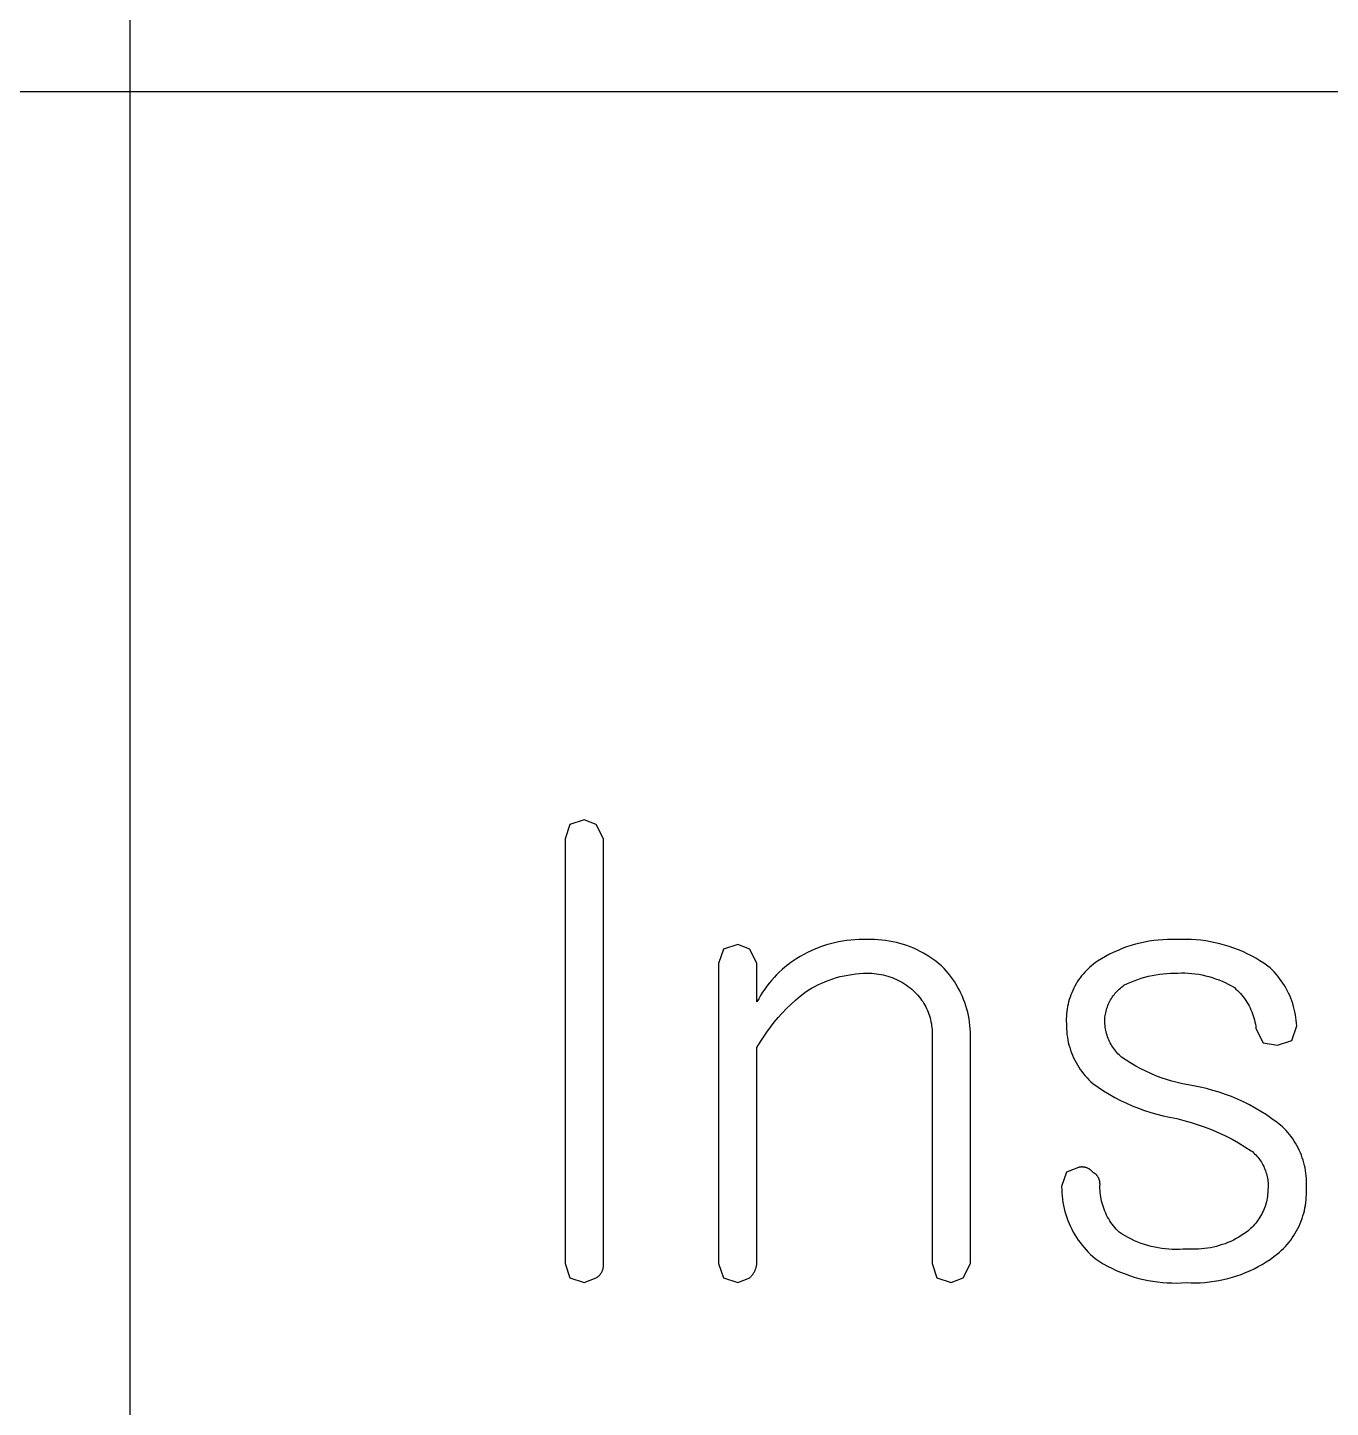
# Model space of a CAD drawing. Header units: millimetres. Extents: x 3033 to 5773, y 123 to 1487.
# Drawn here: x 4265.88 to 4293.87, y 282.06 to 311.72 of the extents above; entities that cross this region are included whole.
import ezdxf

# ---------------------------------------------------------------- set-up
doc = ezdxf.new("R2010")
doc.units = ezdxf.units.MM
doc.header["$MEASUREMENT"] = 0
doc.layers.add('TEX', color=70, linetype='Continuous')

msp = doc.modelspace()

# ---------------------------------------------------------------- linework, layer by layer
at = {"layer": 'TEX'}
for p, q in [((4268.085, 235.348), (4268.085, 385.348)), ((3984.363, 310.348), (4363.085, 310.348)), ((4277.528, 294.591), (4277.425, 294.282)), ((4277.837, 294.694), (4277.528, 294.591)), ((4278.095, 294.591), (4277.837, 294.694)), ((4278.25, 294.282), (4278.095, 294.591)), ((4277.425, 294.282), (4277.425, 285.158)), ((4278.25, 285.158), (4278.25, 294.282)), ((4280.827, 291.911), (4280.724, 291.601)), ((4281.136, 292.014), (4280.827, 291.911)), ((4281.394, 291.911), (4281.136, 292.014)), ((4281.549, 291.601), (4281.394, 291.911)), ((4282.632, 291.841), (4282.554, 291.8)), ((4282.712, 291.879), (4282.632, 291.841)), ((4282.793, 291.915), (4282.712, 291.879)), ((4282.876, 291.948), (4282.793, 291.915)), ((4282.959, 291.978), (4282.876, 291.948)), ((4283.044, 292.006), (4282.959, 291.978)), ((4283.129, 292.03), (4283.044, 292.006)), ((4283.215, 292.052), (4283.129, 292.03)), ((4283.302, 292.07), (4283.215, 292.052)), ((4283.389, 292.086), (4283.302, 292.07)), ((4283.477, 292.099), (4283.389, 292.086)), ((4283.565, 292.108), (4283.477, 292.099)), ((4283.654, 292.115), (4283.565, 292.108)), ((4283.742, 292.119), (4283.654, 292.115)), ((4283.831, 292.119), (4283.742, 292.119)), ((4283.92, 292.117), (4283.831, 292.119)), ((4283.998, 292.119), (4283.92, 292.117)), ((4284.077, 292.118), (4283.998, 292.119)), ((4284.156, 292.114), (4284.077, 292.118)), ((4284.234, 292.108), (4284.156, 292.114)), ((4284.312, 292.099), (4284.234, 292.108)), ((4284.39, 292.087), (4284.312, 292.099)), ((4284.467, 292.073), (4284.39, 292.087)), ((4284.544, 292.056), (4284.467, 292.073)), ((4284.62, 292.036), (4284.544, 292.056)), ((4284.696, 292.014), (4284.62, 292.036)), ((4284.77, 291.989), (4284.696, 292.014)), ((4284.844, 291.961), (4284.77, 291.989)), ((4284.917, 291.931), (4284.844, 291.961)), ((4284.988, 291.898), (4284.917, 291.931)), ((4285.059, 291.863), (4284.988, 291.898)), ((4285.128, 291.825), (4285.059, 291.863)), ((4289.216, 291.846), (4289.126, 291.803)), ((4289.307, 291.887), (4289.216, 291.846)), ((4289.399, 291.925), (4289.307, 291.887)), ((4289.492, 291.959), (4289.399, 291.925)), ((4289.587, 291.99), (4289.492, 291.959)), ((4289.682, 292.018), (4289.587, 291.99)), ((4289.779, 292.043), (4289.682, 292.018)), ((4289.876, 292.064), (4289.779, 292.043)), ((4289.974, 292.082), (4289.876, 292.064)), ((4290.073, 292.096), (4289.974, 292.082)), ((4290.171, 292.107), (4290.073, 292.096)), ((4290.271, 292.115), (4290.171, 292.107)), ((4290.37, 292.119), (4290.271, 292.115)), ((4290.47, 292.12), (4290.37, 292.119)), ((4290.569, 292.117), (4290.47, 292.12)), ((4290.673, 292.121), (4290.569, 292.117)), ((4290.777, 292.122), (4290.673, 292.121)), ((4290.881, 292.119), (4290.777, 292.122)), ((4290.985, 292.113), (4290.881, 292.119)), ((4291.088, 292.103), (4290.985, 292.113)), ((4291.191, 292.09), (4291.088, 292.103)), ((4291.294, 292.073), (4291.191, 292.09)), ((4291.396, 292.052), (4291.294, 292.073)), ((4291.497, 292.029), (4291.396, 292.052)), ((4291.597, 292.001), (4291.497, 292.029)), ((4291.697, 291.971), (4291.597, 292.001)), ((4291.795, 291.937), (4291.697, 291.971)), ((4291.892, 291.9), (4291.795, 291.937)), ((4291.988, 291.859), (4291.892, 291.9)), ((4292.082, 291.815), (4291.988, 291.859)), ((4280.724, 291.601), (4280.724, 285.158)), ((4281.549, 290.777), (4281.549, 291.601)), ((4282.211, 291.575), (4282.148, 291.524)), ((4282.275, 291.623), (4282.211, 291.575)), ((4282.341, 291.67), (4282.275, 291.623)), ((4282.408, 291.714), (4282.341, 291.67)), ((4282.476, 291.756), (4282.408, 291.714)), ((4282.554, 291.8), (4282.476, 291.756)), ((4285.196, 291.785), (4285.128, 291.825)), ((4285.262, 291.743), (4285.196, 291.785)), ((4285.327, 291.698), (4285.262, 291.743)), ((4285.39, 291.652), (4285.327, 291.698)), ((4285.451, 291.603), (4285.39, 291.652)), ((4285.511, 291.551), (4285.451, 291.603)), ((4285.569, 291.498), (4285.511, 291.551)), ((4288.742, 291.559), (4288.703, 291.525)), ((4288.783, 291.592), (4288.742, 291.559)), ((4288.825, 291.623), (4288.783, 291.592)), ((4288.868, 291.653), (4288.825, 291.623)), ((4288.953, 291.706), (4288.868, 291.653)), ((4289.039, 291.756), (4288.953, 291.706)), ((4289.126, 291.803), (4289.039, 291.756)), ((4292.175, 291.768), (4292.082, 291.815)), ((4292.266, 291.718), (4292.175, 291.768)), ((4292.355, 291.665), (4292.266, 291.718)), ((4292.442, 291.609), (4292.355, 291.665)), ((4292.528, 291.55), (4292.442, 291.609)), ((4292.573, 291.509), (4292.528, 291.55)), ((4281.863, 291.242), (4281.811, 291.18)), ((4281.916, 291.302), (4281.863, 291.242)), ((4281.971, 291.361), (4281.916, 291.302)), ((4282.029, 291.417), (4281.971, 291.361)), ((4282.088, 291.472), (4282.029, 291.417)), ((4282.148, 291.524), (4282.088, 291.472)), ((4283.022, 291.218), (4283.1, 291.248)), ((4283.1, 291.248), (4283.179, 291.276)), ((4283.179, 291.276), (4283.259, 291.3)), ((4283.259, 291.3), (4283.34, 291.322)), ((4283.34, 291.322), (4283.421, 291.341)), ((4283.421, 291.341), (4283.504, 291.357)), ((4283.504, 291.357), (4283.586, 291.371)), ((4283.586, 291.371), (4283.669, 291.381)), ((4283.669, 291.381), (4283.752, 291.389)), ((4283.752, 291.389), (4283.836, 291.393)), ((4283.836, 291.393), (4283.92, 291.395)), ((4283.92, 291.395), (4283.969, 291.395)), ((4283.969, 291.395), (4284.019, 291.393)), ((4284.019, 291.393), (4284.068, 291.39)), ((4284.068, 291.39), (4284.117, 291.385)), ((4284.117, 291.385), (4284.167, 291.378)), ((4284.167, 291.378), (4284.215, 291.369)), ((4284.215, 291.369), (4284.264, 291.359)), ((4284.264, 291.359), (4284.312, 291.347)), ((4284.312, 291.347), (4284.36, 291.333)), ((4284.36, 291.333), (4284.407, 291.318)), ((4284.407, 291.318), (4284.453, 291.301)), ((4284.453, 291.301), (4284.499, 291.283)), ((4284.499, 291.283), (4284.545, 291.263)), ((4284.545, 291.263), (4284.589, 291.242)), ((4284.589, 291.242), (4284.633, 291.218)), ((4285.617, 291.445), (4285.569, 291.498)), ((4285.664, 291.389), (4285.617, 291.445)), ((4285.708, 291.333), (4285.664, 291.389)), ((4285.751, 291.274), (4285.708, 291.333)), ((4285.791, 291.215), (4285.751, 291.274)), ((4288.461, 291.252), (4288.432, 291.208)), ((4288.492, 291.294), (4288.461, 291.252)), ((4288.523, 291.336), (4288.492, 291.294)), ((4288.557, 291.376), (4288.523, 291.336)), ((4288.591, 291.415), (4288.557, 291.376)), ((4288.627, 291.453), (4288.591, 291.415)), ((4288.664, 291.49), (4288.627, 291.453)), ((4288.703, 291.525), (4288.664, 291.49)), ((4289.655, 291.235), (4289.73, 291.263)), ((4289.73, 291.263), (4289.807, 291.288)), ((4289.807, 291.288), (4289.884, 291.31)), ((4289.884, 291.31), (4289.961, 291.33)), ((4289.961, 291.33), (4290.04, 291.347)), ((4290.04, 291.347), (4290.118, 291.362)), ((4290.118, 291.362), (4290.198, 291.374)), ((4290.198, 291.374), (4290.277, 291.383)), ((4290.277, 291.383), (4290.357, 291.39)), ((4290.357, 291.39), (4290.437, 291.394)), ((4290.437, 291.394), (4290.518, 291.395)), ((4290.518, 291.395), (4290.592, 291.4)), ((4290.592, 291.4), (4290.667, 291.401)), ((4290.667, 291.401), (4290.742, 291.401)), ((4290.742, 291.401), (4290.817, 291.397)), ((4290.817, 291.397), (4290.891, 291.391)), ((4290.891, 291.391), (4290.966, 291.383)), ((4290.966, 291.383), (4291.04, 291.372)), ((4291.04, 291.372), (4291.113, 291.358)), ((4291.113, 291.358), (4291.186, 291.342)), ((4291.186, 291.342), (4291.259, 291.323)), ((4291.259, 291.323), (4291.331, 291.302)), ((4291.331, 291.302), (4291.401, 291.278)), ((4291.401, 291.278), (4291.472, 291.252)), ((4291.472, 291.252), (4291.541, 291.224)), ((4292.617, 291.466), (4292.573, 291.509)), ((4292.66, 291.422), (4292.617, 291.466)), ((4292.701, 291.377), (4292.66, 291.422)), ((4292.74, 291.33), (4292.701, 291.377)), ((4292.778, 291.282), (4292.74, 291.33)), ((4292.814, 291.233), (4292.778, 291.282)), ((4281.67, 290.985), (4281.627, 290.917)), ((4281.715, 291.052), (4281.67, 290.985)), ((4281.762, 291.117), (4281.715, 291.052)), ((4281.811, 291.18), (4281.762, 291.117)), ((4282.476, 290.901), (4282.579, 290.983)), ((4282.579, 290.983), (4282.65, 291.028)), ((4282.65, 291.028), (4282.721, 291.071)), ((4282.721, 291.071), (4282.795, 291.112)), ((4282.795, 291.112), (4282.869, 291.15)), ((4282.869, 291.15), (4282.945, 291.185)), ((4282.945, 291.185), (4283.022, 291.218)), ((4284.633, 291.218), (4284.676, 291.194)), ((4284.676, 291.194), (4284.719, 291.168)), ((4284.719, 291.168), (4284.76, 291.14)), ((4284.76, 291.14), (4284.8, 291.112)), ((4284.8, 291.112), (4284.839, 291.081)), ((4284.839, 291.081), (4284.878, 291.05)), ((4284.878, 291.05), (4284.915, 291.017)), ((4284.915, 291.017), (4284.951, 290.983)), ((4284.951, 290.983), (4284.98, 290.952)), ((4284.98, 290.952), (4285.009, 290.92)), ((4285.83, 291.153), (4285.791, 291.215)), ((4285.866, 291.091), (4285.83, 291.153)), ((4285.9, 291.028), (4285.866, 291.091)), ((4285.932, 290.963), (4285.9, 291.028)), ((4285.962, 290.897), (4285.932, 290.963)), ((4288.312, 290.977), (4288.293, 290.928)), ((4288.333, 291.025), (4288.312, 290.977)), ((4288.355, 291.072), (4288.333, 291.025)), ((4288.379, 291.118), (4288.355, 291.072)), ((4288.405, 291.164), (4288.379, 291.118)), ((4288.432, 291.208), (4288.405, 291.164)), ((4289.221, 290.933), (4289.241, 290.959)), ((4289.241, 290.959), (4289.263, 290.984)), ((4289.263, 290.984), (4289.285, 291.009)), ((4289.285, 291.009), (4289.308, 291.032)), ((4289.308, 291.032), (4289.332, 291.055)), ((4289.332, 291.055), (4289.357, 291.077)), ((4289.357, 291.077), (4289.382, 291.098)), ((4289.382, 291.098), (4289.408, 291.118)), ((4289.408, 291.118), (4289.435, 291.137)), ((4289.435, 291.137), (4289.507, 291.172)), ((4289.507, 291.172), (4289.581, 291.205)), ((4289.581, 291.205), (4289.655, 291.235)), ((4291.541, 291.224), (4291.609, 291.193)), ((4291.609, 291.193), (4291.676, 291.159)), ((4291.676, 291.159), (4291.742, 291.124)), ((4291.742, 291.124), (4291.806, 291.086)), ((4291.806, 291.086), (4291.841, 291.055)), ((4291.841, 291.055), (4291.875, 291.024)), ((4291.875, 291.024), (4291.907, 290.991)), ((4291.907, 290.991), (4291.938, 290.957)), ((4291.938, 290.957), (4291.969, 290.922)), ((4292.849, 291.182), (4292.814, 291.233)), ((4292.882, 291.13), (4292.849, 291.182)), ((4292.913, 291.078), (4292.882, 291.13)), ((4292.942, 291.024), (4292.913, 291.078)), ((4292.97, 290.969), (4292.942, 291.024)), ((4292.995, 290.913), (4292.97, 290.969)), ((4281.587, 290.847), (4281.549, 290.777)), ((4281.627, 290.917), (4281.587, 290.847)), ((4282.184, 290.635), (4282.279, 290.726)), ((4282.279, 290.726), (4282.376, 290.815)), ((4282.376, 290.815), (4282.476, 290.901)), ((4285.009, 290.92), (4285.036, 290.888)), ((4285.036, 290.888), (4285.062, 290.854)), ((4285.062, 290.854), (4285.087, 290.819)), ((4285.087, 290.819), (4285.111, 290.784)), ((4285.111, 290.784), (4285.134, 290.748)), ((4285.134, 290.748), (4285.155, 290.711)), ((4285.155, 290.711), (4285.176, 290.673)), ((4285.176, 290.673), (4285.194, 290.635)), ((4285.99, 290.83), (4285.962, 290.897)), ((4286.015, 290.763), (4285.99, 290.83)), ((4286.038, 290.694), (4286.015, 290.763)), ((4286.058, 290.625), (4286.038, 290.694)), ((4288.222, 290.677), (4288.213, 290.625)), ((4288.233, 290.728), (4288.222, 290.677)), ((4288.245, 290.779), (4288.233, 290.728)), ((4288.259, 290.829), (4288.245, 290.779)), ((4288.275, 290.879), (4288.259, 290.829)), ((4288.293, 290.928), (4288.275, 290.879)), ((4289.058, 290.611), (4289.067, 290.642)), ((4289.067, 290.642), (4289.078, 290.674)), ((4289.078, 290.674), (4289.09, 290.704)), ((4289.09, 290.704), (4289.103, 290.735)), ((4289.103, 290.735), (4289.117, 290.765)), ((4289.117, 290.765), (4289.131, 290.794)), ((4289.131, 290.794), (4289.147, 290.823)), ((4289.147, 290.823), (4289.164, 290.852)), ((4289.164, 290.852), (4289.182, 290.879)), ((4289.182, 290.879), (4289.201, 290.907)), ((4289.201, 290.907), (4289.221, 290.933)), ((4291.969, 290.922), (4291.998, 290.886)), ((4291.998, 290.886), (4292.025, 290.849)), ((4292.025, 290.849), (4292.052, 290.811)), ((4292.052, 290.811), (4292.077, 290.773)), ((4292.077, 290.773), (4292.1, 290.733)), ((4292.1, 290.733), (4292.123, 290.692)), ((4292.123, 290.692), (4292.144, 290.651)), ((4292.144, 290.651), (4292.163, 290.609)), ((4293.019, 290.857), (4292.995, 290.913)), ((4293.04, 290.8), (4293.019, 290.857)), ((4293.06, 290.742), (4293.04, 290.8)), ((4293.078, 290.683), (4293.06, 290.742)), ((4293.094, 290.624), (4293.078, 290.683)), ((4281.92, 290.341), (4282.005, 290.442)), ((4282.005, 290.442), (4282.093, 290.54)), ((4282.093, 290.54), (4282.184, 290.635)), ((4285.194, 290.635), (4285.212, 290.596)), ((4285.212, 290.596), (4285.228, 290.557)), ((4285.228, 290.557), (4285.243, 290.517)), ((4285.243, 290.517), (4285.256, 290.476)), ((4285.256, 290.476), (4285.268, 290.435)), ((4285.268, 290.435), (4285.279, 290.394)), ((4285.279, 290.394), (4285.288, 290.352)), ((4285.288, 290.352), (4285.296, 290.31)), ((4286.077, 290.555), (4286.058, 290.625)), ((4286.092, 290.485), (4286.077, 290.555)), ((4286.106, 290.414), (4286.092, 290.485)), ((4286.117, 290.343), (4286.106, 290.414)), ((4288.198, 290.469), (4288.196, 290.417)), ((4288.196, 290.417), (4288.196, 290.365)), ((4288.196, 290.365), (4288.198, 290.313)), ((4288.201, 290.522), (4288.198, 290.469)), ((4288.206, 290.574), (4288.201, 290.522)), ((4288.213, 290.625), (4288.206, 290.574)), ((4289.022, 290.38), (4289.023, 290.416)), ((4289.023, 290.344), (4289.022, 290.38)), ((4289.023, 290.416), (4289.026, 290.449)), ((4289.026, 290.449), (4289.03, 290.482)), ((4289.03, 290.482), (4289.035, 290.514)), ((4289.035, 290.514), (4289.042, 290.547)), ((4289.042, 290.547), (4289.049, 290.579)), ((4289.049, 290.579), (4289.058, 290.611)), ((4292.163, 290.609), (4292.181, 290.567)), ((4292.181, 290.567), (4292.198, 290.524)), ((4292.198, 290.524), (4292.213, 290.48)), ((4292.213, 290.48), (4292.226, 290.436)), ((4292.226, 290.436), (4292.238, 290.391)), ((4292.238, 290.391), (4292.248, 290.346)), ((4292.248, 290.346), (4292.257, 290.301)), ((4293.108, 290.564), (4293.094, 290.624)), ((4293.12, 290.504), (4293.108, 290.564)), ((4293.129, 290.444), (4293.12, 290.504)), ((4293.137, 290.383), (4293.129, 290.444)), ((4293.143, 290.322), (4293.137, 290.383)), ((4281.686, 290.022), (4281.761, 290.131)), ((4281.761, 290.131), (4281.839, 290.237)), ((4281.839, 290.237), (4281.92, 290.341)), ((4285.296, 290.31), (4285.302, 290.268)), ((4285.302, 290.268), (4285.307, 290.226)), ((4285.307, 290.226), (4285.31, 290.183)), ((4285.31, 290.183), (4285.312, 290.14)), ((4285.312, 290.098), (4285.311, 290.055)), ((4285.311, 290.055), (4285.311, 285.158)), ((4285.312, 290.14), (4285.312, 290.098)), ((4286.125, 290.271), (4286.117, 290.343)), ((4286.131, 290.199), (4286.125, 290.271)), ((4286.135, 290.127), (4286.131, 290.199)), ((4286.136, 290.055), (4286.135, 290.127)), ((4286.136, 285.158), (4286.136, 290.055)), ((4288.198, 290.313), (4288.198, 290.255)), ((4288.198, 290.255), (4288.2, 290.197)), ((4288.2, 290.197), (4288.204, 290.139)), ((4288.204, 290.139), (4288.21, 290.081)), ((4288.21, 290.081), (4288.218, 290.023)), ((4289.024, 290.308), (4289.023, 290.344)), ((4289.028, 290.273), (4289.024, 290.308)), ((4289.032, 290.237), (4289.028, 290.273)), ((4289.037, 290.202), (4289.032, 290.237)), ((4289.044, 290.167), (4289.037, 290.202)), ((4289.052, 290.132), (4289.044, 290.167)), ((4289.061, 290.097), (4289.052, 290.132)), ((4289.071, 290.063), (4289.061, 290.097)), ((4289.083, 290.029), (4289.071, 290.063)), ((4292.257, 290.301), (4292.265, 290.255)), ((4292.265, 290.255), (4292.27, 290.21)), ((4292.27, 290.21), (4292.425, 289.9)), ((4293.043, 289.952), (4293.146, 290.261)), ((4293.146, 290.261), (4293.143, 290.322)), ((4281.549, 289.797), (4281.616, 289.911)), ((4281.549, 285.21), (4281.549, 289.797)), ((4281.616, 289.911), (4281.686, 290.022)), ((4288.218, 290.023), (4288.228, 289.966)), ((4288.228, 289.966), (4288.239, 289.909)), ((4288.239, 289.909), (4288.253, 289.853)), ((4288.253, 289.853), (4288.269, 289.797)), ((4288.269, 289.797), (4288.287, 289.741)), ((4289.095, 289.995), (4289.083, 290.029)), ((4289.109, 289.962), (4289.095, 289.995)), ((4289.124, 289.93), (4289.109, 289.962)), ((4289.14, 289.898), (4289.124, 289.93)), ((4289.157, 289.866), (4289.14, 289.898)), ((4289.175, 289.835), (4289.157, 289.866)), ((4289.195, 289.805), (4289.175, 289.835)), ((4289.215, 289.776), (4289.195, 289.805)), ((4289.236, 289.747), (4289.215, 289.776)), ((4292.425, 289.9), (4292.734, 289.849)), ((4292.734, 289.849), (4293.043, 289.952)), ((4288.287, 289.741), (4288.307, 289.687)), ((4288.307, 289.687), (4288.328, 289.633)), ((4288.328, 289.633), (4288.352, 289.579)), ((4288.352, 289.579), (4288.377, 289.527)), ((4288.377, 289.527), (4288.404, 289.476)), ((4288.404, 289.476), (4288.433, 289.425)), ((4289.259, 289.719), (4289.236, 289.747)), ((4289.282, 289.692), (4289.259, 289.719)), ((4289.306, 289.665), (4289.282, 289.692)), ((4289.331, 289.64), (4289.306, 289.665)), ((4289.357, 289.615), (4289.331, 289.64)), ((4289.384, 289.591), (4289.357, 289.615)), ((4289.483, 289.524), (4289.384, 289.591)), ((4289.585, 289.46), (4289.483, 289.524)), ((4289.688, 289.4), (4289.585, 289.46)), ((4288.433, 289.425), (4288.463, 289.376)), ((4288.463, 289.376), (4288.495, 289.327)), ((4288.495, 289.327), (4288.529, 289.28)), ((4288.529, 289.28), (4288.565, 289.234)), ((4288.565, 289.234), (4288.602, 289.189)), ((4288.602, 289.189), (4288.641, 289.146)), ((4289.794, 289.343), (4289.688, 289.4)), ((4289.902, 289.289), (4289.794, 289.343)), ((4290.011, 289.239), (4289.902, 289.289)), ((4290.121, 289.193), (4290.011, 289.239)), ((4290.233, 289.15), (4290.121, 289.193)), ((4288.641, 289.146), (4288.681, 289.104)), ((4288.681, 289.104), (4288.722, 289.063)), ((4288.722, 289.063), (4288.765, 289.024)), ((4288.765, 289.024), (4288.879, 288.943)), ((4288.879, 288.943), (4288.996, 288.867)), ((4288.996, 288.867), (4289.115, 288.794)), ((4290.347, 289.111), (4290.233, 289.15)), ((4290.462, 289.076), (4290.347, 289.111)), ((4290.577, 289.044), (4290.462, 289.076)), ((4290.694, 289.017), (4290.577, 289.044)), ((4290.812, 288.993), (4290.694, 289.017)), ((4290.93, 288.973), (4290.812, 288.993)), ((4291.069, 288.946), (4290.93, 288.973)), ((4291.207, 288.914), (4291.069, 288.946)), ((4291.344, 288.878), (4291.207, 288.914)), ((4291.479, 288.837), (4291.344, 288.878)), ((4289.115, 288.794), (4289.236, 288.725)), ((4289.236, 288.725), (4289.36, 288.661)), ((4289.36, 288.661), (4289.486, 288.601)), ((4289.486, 288.601), (4289.614, 288.545)), ((4291.613, 288.792), (4291.479, 288.837)), ((4291.745, 288.742), (4291.613, 288.792)), ((4291.876, 288.687), (4291.745, 288.742)), ((4292.004, 288.628), (4291.876, 288.687)), ((4292.131, 288.565), (4292.004, 288.628)), ((4289.614, 288.545), (4289.744, 288.493)), ((4289.744, 288.493), (4289.875, 288.446)), ((4289.875, 288.446), (4290.008, 288.403)), ((4290.008, 288.403), (4290.142, 288.365)), ((4290.142, 288.365), (4290.278, 288.331)), ((4290.278, 288.331), (4290.415, 288.302)), ((4290.415, 288.302), (4290.57, 288.27)), ((4290.57, 288.27), (4290.724, 288.232)), ((4292.255, 288.497), (4292.131, 288.565)), ((4292.377, 288.425), (4292.255, 288.497)), ((4292.496, 288.349), (4292.377, 288.425)), ((4292.613, 288.268), (4292.496, 288.349)), ((4290.724, 288.232), (4290.877, 288.188)), ((4290.877, 288.188), (4291.029, 288.14)), ((4291.029, 288.14), (4291.179, 288.087)), ((4291.179, 288.087), (4291.327, 288.029)), ((4291.327, 288.029), (4291.473, 287.966)), ((4292.726, 288.184), (4292.613, 288.268)), ((4292.837, 288.096), (4292.726, 288.184)), ((4292.878, 288.056), (4292.837, 288.096)), ((4292.917, 288.015), (4292.878, 288.056)), ((4292.955, 287.972), (4292.917, 288.015)), ((4291.473, 287.966), (4291.617, 287.898)), ((4291.617, 287.898), (4291.758, 287.826)), ((4291.758, 287.826), (4291.897, 287.749)), ((4291.897, 287.749), (4292.034, 287.667)), ((4292.991, 287.928), (4292.955, 287.972)), ((4293.026, 287.883), (4292.991, 287.928)), ((4293.059, 287.836), (4293.026, 287.883)), ((4293.091, 287.789), (4293.059, 287.836)), ((4293.121, 287.74), (4293.091, 287.789)), ((4293.15, 287.691), (4293.121, 287.74)), ((4293.176, 287.64), (4293.15, 287.691)), ((4292.034, 287.667), (4292.167, 287.581)), ((4292.167, 287.581), (4292.193, 287.56)), ((4292.193, 287.56), (4292.218, 287.537)), ((4292.218, 287.537), (4292.242, 287.514)), ((4292.242, 287.514), (4292.266, 287.491)), ((4292.266, 287.491), (4292.288, 287.466)), ((4292.288, 287.466), (4292.31, 287.44)), ((4292.31, 287.44), (4292.331, 287.414)), ((4292.331, 287.414), (4292.351, 287.387)), ((4292.351, 287.387), (4292.37, 287.36)), ((4293.201, 287.589), (4293.176, 287.64)), ((4293.224, 287.537), (4293.201, 287.589)), ((4293.246, 287.484), (4293.224, 287.537)), ((4293.265, 287.43), (4293.246, 287.484)), ((4293.283, 287.376), (4293.265, 287.43)), ((4288.198, 287.117), (4288.095, 286.808)), ((4288.456, 287.22), (4288.198, 287.117)), ((4288.465, 287.222), (4288.456, 287.22)), ((4288.475, 287.225), (4288.465, 287.222)), ((4288.485, 287.226), (4288.475, 287.225)), ((4288.494, 287.228), (4288.485, 287.226)), ((4288.504, 287.229), (4288.494, 287.228)), ((4288.514, 287.23), (4288.504, 287.229)), ((4288.524, 287.231), (4288.514, 287.23)), ((4288.534, 287.231), (4288.524, 287.231)), ((4288.544, 287.231), (4288.534, 287.231)), ((4288.554, 287.23), (4288.544, 287.231)), ((4288.563, 287.229), (4288.554, 287.23)), ((4288.573, 287.228), (4288.563, 287.229)), ((4288.583, 287.227), (4288.573, 287.228)), ((4288.593, 287.225), (4288.583, 287.227)), ((4288.602, 287.223), (4288.593, 287.225)), ((4288.612, 287.22), (4288.602, 287.223)), ((4288.622, 287.217), (4288.612, 287.22)), ((4288.631, 287.214), (4288.622, 287.217)), ((4288.64, 287.211), (4288.631, 287.214)), ((4288.649, 287.207), (4288.64, 287.211)), ((4288.658, 287.203), (4288.649, 287.207)), ((4288.667, 287.199), (4288.658, 287.203)), ((4288.676, 287.194), (4288.667, 287.199)), ((4288.684, 287.189), (4288.676, 287.194)), ((4288.693, 287.184), (4288.684, 287.189)), ((4288.701, 287.178), (4288.693, 287.184)), ((4288.709, 287.172), (4288.701, 287.178)), ((4288.717, 287.166), (4288.709, 287.172)), ((4288.724, 287.16), (4288.717, 287.166)), ((4288.732, 287.153), (4288.724, 287.16)), ((4288.739, 287.146), (4288.732, 287.153)), ((4288.746, 287.139), (4288.739, 287.146)), ((4288.752, 287.132), (4288.746, 287.139)), ((4288.759, 287.125), (4288.752, 287.132)), ((4288.765, 287.117), (4288.759, 287.125)), ((4288.774, 287.112), (4288.765, 287.117)), ((4288.782, 287.108), (4288.774, 287.112)), ((4288.79, 287.102), (4288.782, 287.108)), ((4288.798, 287.097), (4288.79, 287.102)), ((4288.806, 287.092), (4288.798, 287.097)), ((4288.813, 287.086), (4288.806, 287.092)), ((4288.821, 287.08), (4288.813, 287.086)), ((4292.37, 287.36), (4292.388, 287.332)), ((4292.388, 287.332), (4292.405, 287.303)), ((4292.405, 287.303), (4292.421, 287.274)), ((4292.421, 287.274), (4292.436, 287.244)), ((4292.436, 287.244), (4292.45, 287.213)), ((4292.45, 287.213), (4292.463, 287.182)), ((4292.463, 287.182), (4292.475, 287.151)), ((4292.475, 287.151), (4292.485, 287.119)), ((4292.485, 287.119), (4292.495, 287.087)), ((4292.495, 287.087), (4292.503, 287.055)), ((4293.299, 287.321), (4293.283, 287.376)), ((4293.313, 287.266), (4293.299, 287.321)), ((4293.325, 287.21), (4293.313, 287.266)), ((4293.335, 287.154), (4293.325, 287.21)), ((4293.344, 287.098), (4293.335, 287.154)), ((4293.35, 287.041), (4293.344, 287.098)), ((4288.095, 286.808), (4288.096, 286.74)), ((4288.828, 287.073), (4288.821, 287.08)), ((4288.835, 287.067), (4288.828, 287.073)), ((4288.842, 287.06), (4288.835, 287.067)), ((4288.848, 287.053), (4288.842, 287.06)), ((4288.854, 287.045), (4288.848, 287.053)), ((4288.86, 287.038), (4288.854, 287.045)), ((4288.866, 287.03), (4288.86, 287.038)), ((4288.872, 287.022), (4288.866, 287.03)), ((4288.877, 287.014), (4288.872, 287.022)), ((4288.882, 287.006), (4288.877, 287.014)), ((4288.886, 286.998), (4288.882, 287.006)), ((4288.891, 286.989), (4288.886, 286.998)), ((4288.895, 286.98), (4288.891, 286.989)), ((4288.899, 286.972), (4288.895, 286.98)), ((4288.902, 286.963), (4288.899, 286.972)), ((4288.905, 286.954), (4288.902, 286.963)), ((4288.908, 286.944), (4288.905, 286.954)), ((4288.911, 286.935), (4288.908, 286.944)), ((4288.913, 286.926), (4288.911, 286.935)), ((4288.915, 286.916), (4288.913, 286.926)), ((4288.917, 286.907), (4288.915, 286.916)), ((4288.918, 286.897), (4288.917, 286.907)), ((4288.919, 286.888), (4288.918, 286.897)), ((4288.919, 286.878), (4288.919, 286.888)), ((4288.92, 286.869), (4288.919, 286.878)), ((4288.919, 286.813), (4288.92, 286.859)), ((4288.919, 286.768), (4288.919, 286.813)), ((4288.92, 286.859), (4288.92, 286.869)), ((4292.503, 287.055), (4292.511, 287.022)), ((4292.511, 287.022), (4292.517, 286.989)), ((4292.517, 286.989), (4292.522, 286.956)), ((4292.522, 286.956), (4292.526, 286.923)), ((4292.526, 286.923), (4292.529, 286.89)), ((4292.53, 286.789), (4292.528, 286.756)), ((4292.529, 286.89), (4292.53, 286.856)), ((4292.53, 286.856), (4292.531, 286.823)), ((4292.531, 286.823), (4292.53, 286.789)), ((4293.354, 286.984), (4293.35, 287.041)), ((4293.353, 286.756), (4293.356, 286.813)), ((4293.357, 286.927), (4293.354, 286.984)), ((4293.356, 286.813), (4293.357, 286.87)), ((4293.357, 286.87), (4293.357, 286.927)), ((4288.096, 286.74), (4288.099, 286.672)), ((4288.099, 286.672), (4288.105, 286.605)), ((4288.105, 286.605), (4288.113, 286.537)), ((4288.113, 286.537), (4288.123, 286.47)), ((4288.921, 286.722), (4288.919, 286.768)), ((4288.924, 286.676), (4288.921, 286.722)), ((4288.929, 286.631), (4288.924, 286.676)), ((4288.936, 286.586), (4288.929, 286.631)), ((4288.944, 286.54), (4288.936, 286.586)), ((4288.954, 286.496), (4288.944, 286.54)), ((4288.965, 286.451), (4288.954, 286.496)), ((4292.503, 286.519), (4292.494, 286.48)), ((4292.51, 286.558), (4292.503, 286.519)), ((4292.516, 286.597), (4292.51, 286.558)), ((4292.521, 286.637), (4292.516, 286.597)), ((4292.525, 286.676), (4292.521, 286.637)), ((4292.527, 286.716), (4292.525, 286.676)), ((4292.528, 286.756), (4292.527, 286.716)), ((4293.341, 286.464), (4293.348, 286.522)), ((4293.348, 286.522), (4293.352, 286.581)), ((4293.352, 286.581), (4293.354, 286.639)), ((4293.354, 286.698), (4293.353, 286.756)), ((4293.354, 286.639), (4293.354, 286.698)), ((4288.123, 286.47), (4288.136, 286.404)), ((4288.136, 286.404), (4288.15, 286.337)), ((4288.15, 286.337), (4288.167, 286.272)), ((4288.167, 286.272), (4288.186, 286.207)), ((4288.186, 286.207), (4288.207, 286.142)), ((4288.977, 286.407), (4288.965, 286.451)), ((4288.992, 286.364), (4288.977, 286.407)), ((4289.007, 286.321), (4288.992, 286.364)), ((4289.024, 286.278), (4289.007, 286.321)), ((4289.043, 286.236), (4289.024, 286.278)), ((4289.062, 286.195), (4289.043, 286.236)), ((4289.084, 286.155), (4289.062, 286.195)), ((4292.395, 286.22), (4292.376, 286.185)), ((4292.413, 286.256), (4292.395, 286.22)), ((4292.43, 286.292), (4292.413, 286.256)), ((4292.445, 286.329), (4292.43, 286.292)), ((4292.459, 286.366), (4292.445, 286.329)), ((4292.472, 286.404), (4292.459, 286.366)), ((4292.483, 286.442), (4292.472, 286.404)), ((4292.494, 286.48), (4292.483, 286.442)), ((4293.28, 286.178), (4293.296, 286.235)), ((4293.296, 286.235), (4293.311, 286.291)), ((4293.311, 286.291), (4293.323, 286.349)), ((4293.323, 286.349), (4293.333, 286.406)), ((4293.333, 286.406), (4293.341, 286.464)), ((4288.207, 286.142), (4288.231, 286.079)), ((4288.231, 286.079), (4288.256, 286.016)), ((4288.256, 286.016), (4288.284, 285.954)), ((4288.284, 285.954), (4288.314, 285.893)), ((4289.106, 286.115), (4289.084, 286.155)), ((4289.13, 286.076), (4289.106, 286.115)), ((4289.155, 286.038), (4289.13, 286.076)), ((4289.182, 286), (4289.155, 286.038)), ((4289.209, 285.964), (4289.182, 286)), ((4289.238, 285.928), (4289.209, 285.964)), ((4289.268, 285.894), (4289.238, 285.928)), ((4292.155, 285.905), (4292.126, 285.878)), ((4292.184, 285.933), (4292.155, 285.905)), ((4292.212, 285.961), (4292.184, 285.933)), ((4292.238, 285.991), (4292.212, 285.961)), ((4292.264, 286.021), (4292.238, 285.991)), ((4292.289, 286.052), (4292.264, 286.021)), ((4292.312, 286.084), (4292.289, 286.052)), ((4292.335, 286.117), (4292.312, 286.084)), ((4292.356, 286.151), (4292.335, 286.117)), ((4292.376, 286.185), (4292.356, 286.151)), ((4293.143, 285.856), (4293.171, 285.907)), ((4293.171, 285.907), (4293.196, 285.96)), ((4293.196, 285.96), (4293.22, 286.014)), ((4293.22, 286.014), (4293.242, 286.068)), ((4293.242, 286.068), (4293.262, 286.123)), ((4293.262, 286.123), (4293.28, 286.178)), ((4288.314, 285.893), (4288.345, 285.833)), ((4288.345, 285.833), (4288.379, 285.775)), ((4288.379, 285.775), (4288.415, 285.717)), ((4288.415, 285.717), (4288.452, 285.661)), ((4288.452, 285.661), (4288.492, 285.606)), ((4288.492, 285.606), (4288.533, 285.552)), ((4289.3, 285.861), (4289.268, 285.894)), ((4289.332, 285.828), (4289.3, 285.861)), ((4289.396, 285.787), (4289.332, 285.828)), ((4289.461, 285.748), (4289.396, 285.787)), ((4289.528, 285.712), (4289.461, 285.748)), ((4289.595, 285.677), (4289.528, 285.712)), ((4289.664, 285.646), (4289.595, 285.677)), ((4289.734, 285.616), (4289.664, 285.646)), ((4289.805, 285.589), (4289.734, 285.616)), ((4291.667, 285.606), (4291.607, 285.582)), ((4291.727, 285.632), (4291.667, 285.606)), ((4291.786, 285.66), (4291.727, 285.632)), ((4291.844, 285.69), (4291.786, 285.66)), ((4291.901, 285.722), (4291.844, 285.69)), ((4291.956, 285.755), (4291.901, 285.722)), ((4292.011, 285.791), (4291.956, 285.755)), ((4292.064, 285.828), (4292.011, 285.791)), ((4292.095, 285.853), (4292.064, 285.828)), ((4292.126, 285.878), (4292.095, 285.853)), ((4292.943, 285.568), (4292.981, 285.613)), ((4292.981, 285.613), (4293.017, 285.659)), ((4293.017, 285.659), (4293.051, 285.707)), ((4293.051, 285.707), (4293.083, 285.755)), ((4293.083, 285.755), (4293.114, 285.805)), ((4293.114, 285.805), (4293.143, 285.856)), ((4288.533, 285.552), (4288.576, 285.499)), ((4288.576, 285.499), (4288.621, 285.449)), ((4288.621, 285.449), (4288.668, 285.399)), ((4288.668, 285.399), (4288.716, 285.352)), ((4288.716, 285.352), (4288.765, 285.306)), ((4288.765, 285.306), (4288.817, 285.261)), ((4289.877, 285.564), (4289.805, 285.589)), ((4289.949, 285.542), (4289.877, 285.564)), ((4290.022, 285.522), (4289.949, 285.542)), ((4290.096, 285.505), (4290.022, 285.522)), ((4290.171, 285.491), (4290.096, 285.505)), ((4290.246, 285.479), (4290.171, 285.491)), ((4290.321, 285.469), (4290.246, 285.479)), ((4290.396, 285.462), (4290.321, 285.469)), ((4290.472, 285.458), (4290.396, 285.462)), ((4290.548, 285.457), (4290.472, 285.458)), ((4290.624, 285.458), (4290.548, 285.457)), ((4290.7, 285.461), (4290.624, 285.458)), ((4290.775, 285.467), (4290.7, 285.461)), ((4290.84, 285.463), (4290.775, 285.467)), ((4290.905, 285.461), (4290.84, 285.463)), ((4290.97, 285.461), (4290.905, 285.461)), ((4291.035, 285.463), (4290.97, 285.461)), ((4291.1, 285.468), (4291.035, 285.463)), ((4291.165, 285.475), (4291.1, 285.468)), ((4291.23, 285.484), (4291.165, 285.475)), ((4291.294, 285.495), (4291.23, 285.484)), ((4291.357, 285.508), (4291.294, 285.495)), ((4291.421, 285.523), (4291.357, 285.508)), ((4291.483, 285.541), (4291.421, 285.523)), ((4291.545, 285.561), (4291.483, 285.541)), ((4291.607, 285.582), (4291.545, 285.561)), ((4292.655, 285.303), (4292.734, 285.364)), ((4292.734, 285.364), (4292.779, 285.402)), ((4292.779, 285.402), (4292.822, 285.441)), ((4292.822, 285.441), (4292.864, 285.482)), ((4292.864, 285.482), (4292.904, 285.525)), ((4292.904, 285.525), (4292.943, 285.568)), ((4277.425, 285.158), (4277.528, 284.849)), ((4278.228, 285), (4278.232, 285.01)), ((4278.232, 285.01), (4278.236, 285.02)), ((4278.236, 285.02), (4278.239, 285.03)), ((4278.239, 285.03), (4278.242, 285.04)), ((4278.242, 285.04), (4278.244, 285.051)), ((4278.244, 285.051), (4278.247, 285.061)), ((4278.247, 285.061), (4278.248, 285.072)), ((4278.248, 285.072), (4278.25, 285.083)), ((4278.251, 285.147), (4278.25, 285.158)), ((4278.25, 285.083), (4278.251, 285.094)), ((4278.252, 285.137), (4278.251, 285.147)), ((4278.251, 285.094), (4278.252, 285.104)), ((4278.252, 285.126), (4278.252, 285.137)), ((4278.252, 285.115), (4278.252, 285.126)), ((4278.252, 285.104), (4278.252, 285.115)), ((4280.724, 285.158), (4280.827, 284.849)), ((4281.508, 285.005), (4281.514, 285.02)), ((4281.514, 285.02), (4281.52, 285.035)), ((4281.52, 285.035), (4281.525, 285.05)), ((4281.525, 285.05), (4281.53, 285.066)), ((4281.53, 285.066), (4281.534, 285.081)), ((4281.534, 285.081), (4281.538, 285.097)), ((4281.538, 285.097), (4281.541, 285.113)), ((4281.541, 285.113), (4281.544, 285.129)), ((4281.544, 285.129), (4281.546, 285.145)), ((4281.546, 285.145), (4281.547, 285.161)), ((4281.547, 285.161), (4281.548, 285.177)), ((4281.548, 285.177), (4281.549, 285.193)), ((4281.549, 285.193), (4281.549, 285.21)), ((4285.311, 285.158), (4285.415, 284.849)), ((4285.982, 284.849), (4286.136, 285.158)), ((4288.817, 285.261), (4288.903, 285.205)), ((4288.903, 285.205), (4288.991, 285.151)), ((4288.991, 285.151), (4289.081, 285.101)), ((4289.081, 285.101), (4289.173, 285.054)), ((4289.173, 285.054), (4289.266, 285.009)), ((4289.266, 285.009), (4289.361, 284.968)), ((4292.138, 285), (4292.229, 285.043)), ((4292.229, 285.043), (4292.317, 285.089)), ((4292.317, 285.089), (4292.404, 285.138)), ((4292.404, 285.138), (4292.49, 285.19)), ((4292.49, 285.19), (4292.573, 285.245)), ((4292.573, 285.245), (4292.655, 285.303)), ((4277.528, 284.849), (4277.837, 284.746)), ((4277.837, 284.746), (4278.095, 284.849)), ((4278.095, 284.849), (4278.104, 284.854)), ((4278.104, 284.854), (4278.113, 284.86)), ((4278.113, 284.86), (4278.122, 284.866)), ((4278.122, 284.866), (4278.131, 284.873)), ((4278.131, 284.873), (4278.139, 284.879)), ((4278.139, 284.879), (4278.147, 284.886)), ((4278.147, 284.886), (4278.155, 284.894)), ((4278.155, 284.894), (4278.163, 284.901)), ((4278.163, 284.901), (4278.17, 284.909)), ((4278.17, 284.909), (4278.178, 284.917)), ((4278.178, 284.917), (4278.184, 284.926)), ((4278.184, 284.926), (4278.191, 284.934)), ((4278.191, 284.934), (4278.197, 284.943)), ((4278.197, 284.943), (4278.203, 284.952)), ((4278.203, 284.952), (4278.209, 284.961)), ((4278.209, 284.961), (4278.214, 284.97)), ((4278.214, 284.97), (4278.219, 284.98)), ((4278.219, 284.98), (4278.224, 284.99)), ((4278.224, 284.99), (4278.228, 285)), ((4280.827, 284.849), (4281.136, 284.746)), ((4281.136, 284.746), (4281.394, 284.849)), ((4281.394, 284.849), (4281.406, 284.86)), ((4281.406, 284.86), (4281.417, 284.871)), ((4281.417, 284.871), (4281.428, 284.883)), ((4281.428, 284.883), (4281.439, 284.895)), ((4281.439, 284.895), (4281.449, 284.908)), ((4281.449, 284.908), (4281.459, 284.921)), ((4281.459, 284.921), (4281.468, 284.934)), ((4281.468, 284.934), (4281.477, 284.948)), ((4281.477, 284.948), (4281.485, 284.962)), ((4281.485, 284.962), (4281.493, 284.976)), ((4281.493, 284.976), (4281.501, 284.99)), ((4281.501, 284.99), (4281.508, 285.005)), ((4285.415, 284.849), (4285.724, 284.746)), ((4285.724, 284.746), (4285.982, 284.849)), ((4289.361, 284.968), (4289.457, 284.931)), ((4289.457, 284.931), (4289.554, 284.896)), ((4289.554, 284.896), (4289.653, 284.865)), ((4289.653, 284.865), (4289.752, 284.837)), ((4289.752, 284.837), (4289.852, 284.812)), ((4289.852, 284.812), (4289.953, 284.791)), ((4289.953, 284.791), (4290.055, 284.773)), ((4290.055, 284.773), (4290.157, 284.759)), ((4290.157, 284.759), (4290.26, 284.748)), ((4290.26, 284.748), (4290.363, 284.741)), ((4290.363, 284.741), (4290.466, 284.737)), ((4290.466, 284.737), (4290.569, 284.736)), ((4290.569, 284.736), (4290.672, 284.739)), ((4290.672, 284.739), (4290.775, 284.746)), ((4290.775, 284.746), (4290.875, 284.742)), ((4290.875, 284.742), (4290.975, 284.741)), ((4290.975, 284.741), (4291.075, 284.744)), ((4291.075, 284.744), (4291.175, 284.75)), ((4291.175, 284.75), (4291.275, 284.76)), ((4291.275, 284.76), (4291.374, 284.773)), ((4291.374, 284.773), (4291.472, 284.79)), ((4291.472, 284.79), (4291.57, 284.81)), ((4291.57, 284.81), (4291.668, 284.833)), ((4291.668, 284.833), (4291.764, 284.86)), ((4291.764, 284.86), (4291.859, 284.89)), ((4291.859, 284.89), (4291.954, 284.923)), ((4291.954, 284.923), (4292.047, 284.96)), ((4292.047, 284.96), (4292.138, 285))]:
    msp.add_line(p, q, dxfattribs=at)

doc.saveas('drawing.dxf')
